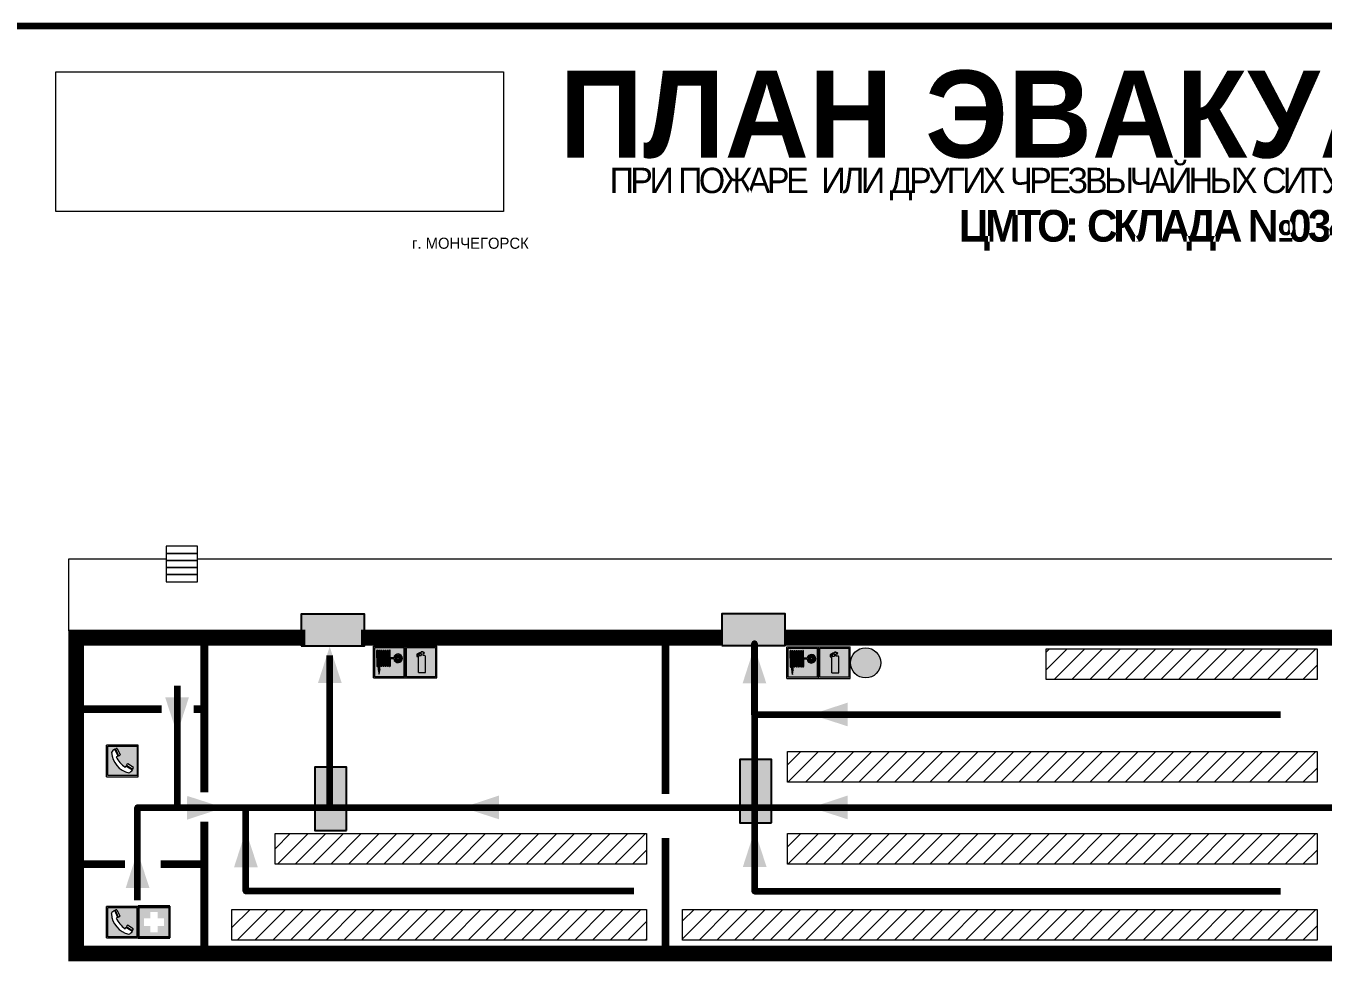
# Model space of a CAD drawing. Header units: millimetres. Extents: x 13810 to 67229, y 12374 to 21950.
# Drawn here: x 34926.2 to 35254.1, y 19242.7 to 19483 of the extents above; entities that cross this region are included whole.
import ezdxf

# ---------------------------------------------------------------- set-up
doc = ezdxf.new("R2010")
doc.units = ezdxf.units.MM
doc.layers.add('План_Штампы', color=7, linetype='Continuous')
doc.styles.add('обычный', font='arial.ttf')
picture_1 = doc.add_image_def('image1.jpg', size_in_pixel=(337, 105))
pattern_1 = [(45, (3841.339, 14892.9558), (-2.24506403, 2.24506403), [])]

# ---------------------------------------------------------------- blocks, each defined once
blk = doc.blocks.new('A$C7B4425F7')
at = {"true_color": 0xffffff}
blk.add_hatch(color=7, dxfattribs=at).paths.add_polyline_path([(0, 0), (-16, 0), (-16, -8), (0, -8)])
h = blk.add_hatch(color=126)
h.paths.add_polyline_path([(-0.2, -0.2), (-15.8, -0.2), (-15.8, -7.8), (-0.2, -7.8)])
h.paths.add_polyline_path([(-11.76, -2.03), (-11.76, -3.66), (-11.17, -3.66, -0.568275), (-11.17, -6.18), (-12.58, -6.18), (-12.58, -2.03)], flags=16)
h.paths.add_polyline_path([(-13.33, -4.12, -0.495768), (-13.59, -6.18), (-15.03, -6.18), (-15.03, -2.03), (-13.59, -2.03, -0.487973)], flags=16)
h.paths.add_polyline_path([(-10.25, -2.03), (-9.48, -2.03), (-9.48, -6.18), (-10.25, -6.18)], flags=16)
h.paths.add_polyline_path([(-13.84, -3.69), (-14.24, -3.69), (-14.24, -3.03), (-13.9, -3.03, -0.692621)], flags=0)
h.paths.add_polyline_path([(-9.15, -2.03), (-8.4, -2.03), (-8.04, -3.07), (-7.68, -2.03), (-6.93, -2.03), (-7.64, -4.1), (-6.93, -6.18), (-7.68, -6.18), (-8.04, -5.14), (-8.4, -6.18), (-9.15, -6.18), (-8.44, -4.1)], flags=16)
h.paths.add_polyline_path([(-11.76, -4.46), (-11.42, -4.46, -0.692621), (-11.36, -5.12), (-11.76, -5.12)], flags=0)
h.paths.add_polyline_path([(-13.9, -5.2), (-14.24, -5.2), (-14.24, -4.55), (-13.84, -4.55, -0.708038)], flags=0)
edge = h.paths.add_edge_path(flags=16)
edge.add_ellipse((-5.51, -4.08), major_axis=(0, 2.05), ratio=0.586184, start_angle=0, end_angle=360)
edge = h.paths.add_edge_path(flags=0)
edge.add_ellipse((-5.51, -4.08), major_axis=(0, 1.14), ratio=0.454828, start_angle=0, end_angle=360)
h.paths.add_polyline_path([(-4.13, -4.96, 0.377264), (-3.48, -4.52, 0.0555), (-3.16, -2.03), (-1.66, -2.03), (-1.66, -4.96), (-0.96, -4.96), (-0.96, -7.01), (-1.75, -7.01), (-1.75, -6.18), (-3.3, -6.18), (-3.3, -7.02), (-4.13, -7.02)], flags=16)
h.paths.add_polyline_path([(-2.73, -2.91), (-2.28, -2.91), (-2.28, -4.96), (-3.05, -4.96, 0.079136)], flags=0)
at = {"color": 126}
blk.add_lwpolyline([(-16, -8), (0, -8), (0, 0), (-16, 0)], close=True, dxfattribs=at)
blk = doc.blocks.new('A$C32E8229D')
at = {"true_color": 0xffffff}
blk.add_hatch(color=7, dxfattribs=at).paths.add_polyline_path([(0, 0), (0, -8), (16, -8), (16, 0)])
h = blk.add_hatch(color=126)
h.paths.add_polyline_path([(0.2, -0.2), (15.8, -0.2), (15.8, -7.8), (0.2, -7.8)])
h.paths.add_polyline_path([(13.49, -2.05), (12.08, -2.05), (11.37, -2.63, 0.162397), (11.29, -2.84), (11.29, -3.63), (10.35, -3.63), (10.35, -4.05), (11.68, -4.05), (11.68, -3.48), (12.26, -4.28), (11.29, -5.1), (11.29, -6.78), (11.85, -6.78), (11.85, -5.44), (12.8, -4.64), (12.8, -5.94), (14.46, -5.94), (14.46, -5.39), (13.45, -5.39), (13.45, -3.97), (12.46, -2.59), (13.15, -2.59), (13.69, -3.34), (14.18, -3)], flags=16)
h.paths.add_polyline_path([(10.74, -1.82, 1), (11.8, -1.82, 1)], flags=16)
h.paths.add_polyline_path([(9.39, -3.59), (5.99, -3.59), (6.56, -3.03), (5.91, -3.03), (5.1, -3.83), (5.91, -4.64), (6.56, -4.64), (5.99, -4.09), (9.39, -4.09)], flags=16)
h.paths.add_polyline_path([(4.29, -1.08), (1.72, -1.08), (1.72, -6.6), (4.29, -6.6)], flags=16)
at = {"color": 126}
blk.add_lwpolyline([(16, -8), (0, -8), (0, 0), (16, 0)], close=True, dxfattribs=at)
blk = doc.blocks.new('A$C37112FD5')
at = {"true_color": 0xf5f5ff}
h = blk.add_hatch(color=7, dxfattribs=at)
h.dxf.hatch_style = 1
h.paths.add_polyline_path([(12.8, -7.4), (0, -7.4), (0, -20.2), (12.8, -20.2)])
h.paths.add_polyline_path([(12.29, -7.91), (12.29, -19.69), (0.51, -19.69), (0.51, -7.91)], flags=16)
h.paths.add_polyline_path([(4.98, -9.04, -0.42597), (5.17, -9.22), (5.17, -12.25), (5.17, -15.29, -0.432244), (4.98, -15.47), (4.83, -15.47, -0.42597), (4.64, -15.29), (4.64, -12.25), (4.64, -9.22, -0.432244), (4.83, -9.04)], flags=0)
h.paths.add_polyline_path([(4.28, -9.22), (4.28, -12.25), (4.28, -15.29, -0.432244), (4.09, -15.47), (3.94, -15.47, -0.42597), (3.75, -15.29), (3.75, -12.25), (3.75, -9.22, -0.432244), (3.94, -9.04), (4.09, -9.04, -0.42597)], flags=0)
h.paths.add_polyline_path([(5.72, -9.04), (5.87, -9.04, -0.42597), (6.06, -9.22), (6.06, -12.25), (6.06, -15.29, -0.432244), (5.87, -15.47), (5.72, -15.47, -0.42597), (5.53, -15.29), (5.53, -12.25), (5.53, -9.22, -0.432244)], flags=0)
h.paths.add_polyline_path([(6.42, -8.9), (6.5, -8.9, -0.42597), (6.69, -9.08), (6.69, -12.03), (8.21, -12.03, -15.824349), (8.21, -12.47), (6.69, -12.47), (6.69, -15.42, -0.432244), (6.5, -15.6), (6.42, -15.6)], flags=0)
h.paths.add_polyline_path([(3.39, -9.22), (3.39, -12.25), (3.39, -15.29, -0.432244), (3.2, -15.47), (3.05, -15.47, -0.42597), (2.85, -15.29), (2.85, -12.25), (2.85, -9.22, -0.432244), (3.05, -9.04), (3.2, -9.04, -0.42597)], flags=0)
h.paths.add_polyline_path([(2.5, -9.22), (2.5, -16.71), (1.96, -16.71), (1.96, -9.22, -0.432244), (2.15, -9.04), (2.31, -9.04, -0.42597)], flags=0)
h.paths.add_polyline_path([(1.61, -8.9), (1.61, -15.6), (1.57, -15.6, -0.42597), (1.37, -15.42), (1.37, -12.03), (1.37, -9.09, -0.432244), (1.57, -8.9)], flags=0)
h.paths.add_polyline_path([(9.76, -10.81), (9.76, -12.03), (8.49, -12.03, -0.336371)], flags=0)
h.paths.add_polyline_path([(8.49, -12.47), (9.76, -12.47), (9.76, -13.7, -0.336371)], flags=0)
h.paths.add_polyline_path([(10.11, -10.81, -0.336371), (11.38, -12.03), (10.11, -12.03)], flags=0)
h.paths.add_polyline_path([(10.11, -12.47), (11.38, -12.47, -0.336371), (10.11, -13.7)], flags=0)
h.paths.add_polyline_path([(2.5, -16.84), (2.5, -17.05), (1.97, -17.05), (1.97, -16.84)], flags=0)
h.paths.add_polyline_path([(2.5, -17.24, -0.033778), (2.24, -18.6, -0.033778), (1.97, -17.24)], flags=0)
h = blk.add_hatch(color=242)
h.dxf.hatch_style = 1
h.paths.add_polyline_path([(12.29, -7.91), (0.51, -7.91), (0.51, -19.69), (12.29, -19.69)])
h.paths.add_polyline_path([(6.42, -15.6), (6.42, -8.9), (6.5, -8.9, -0.42597), (6.69, -9.08), (6.69, -12.03), (8.21, -12.03, -15.824349), (8.21, -12.47), (6.69, -12.47), (6.69, -15.42, -0.432244), (6.5, -15.6)], flags=16)
h.paths.add_polyline_path([(5.87, -15.47), (5.72, -15.47, -0.42597), (5.53, -15.29), (5.53, -12.25), (5.53, -9.22, -0.432244), (5.72, -9.04), (5.87, -9.04, -0.42597), (6.06, -9.22), (6.06, -12.25), (6.06, -15.29, -0.432244)], flags=16)
h.paths.add_polyline_path([(4.98, -15.47), (4.83, -15.47, -0.42597), (4.64, -15.29), (4.64, -12.25), (4.64, -9.22, -0.432244), (4.83, -9.04), (4.98, -9.04, -0.42597), (5.17, -9.22), (5.17, -12.25), (5.17, -15.29, -0.432244)], flags=16)
h.paths.add_polyline_path([(4.09, -15.47), (3.94, -15.47, -0.42597), (3.75, -15.29), (3.75, -12.25), (3.75, -9.22, -0.432244), (3.94, -9.04), (4.09, -9.04, -0.42597), (4.28, -9.22), (4.28, -12.25), (4.28, -15.29, -0.432244)], flags=16)
h.paths.add_polyline_path([(3.2, -15.47), (3.05, -15.47, -0.42597), (2.85, -15.29), (2.85, -12.25), (2.85, -9.22, -0.432244), (3.05, -9.04), (3.2, -9.04, -0.42597), (3.39, -9.22), (3.39, -12.25), (3.39, -15.29, -0.432244)], flags=16)
h.paths.add_polyline_path([(2.5, -17.05), (1.97, -17.05), (1.97, -16.84), (2.5, -16.84)], flags=16)
h.paths.add_polyline_path([(2.5, -17.24, -0.033778), (2.24, -18.6, -0.033778), (1.97, -17.24)], flags=16)
h.paths.add_polyline_path([(2.5, -16.71), (1.96, -16.71), (1.96, -9.22, -0.432244), (2.15, -9.04), (2.31, -9.04, -0.42597), (2.5, -9.22)], flags=16)
h.paths.add_polyline_path([(1.61, -15.6), (1.57, -15.6, -0.42597), (1.37, -15.42), (1.37, -12.03), (1.37, -9.09, -0.432244), (1.57, -8.9), (1.61, -8.9)], flags=16)
h.paths.add_polyline_path([(8.49, -12.47), (9.76, -12.47), (9.76, -13.7, -0.336371)], flags=0)
h.paths.add_polyline_path([(10.11, -13.7), (10.11, -12.47), (11.38, -12.47, -0.336371)], flags=0)
h.paths.add_polyline_path([(8.49, -12.03, -0.336371), (9.76, -10.81), (9.76, -12.03)], flags=0)
h.paths.add_polyline_path([(10.11, -12.03), (10.11, -10.81, -0.336371), (11.38, -12.03)], flags=0)
h = blk.add_hatch(color=7, dxfattribs=at)
h.dxf.hatch_style = 1
h.paths.add_polyline_path([(1.61, -8.9), (1.57, -8.9, 0.432244), (1.37, -9.09), (1.37, -12.03), (1.37, -15.42, 0.42597), (1.57, -15.6), (1.61, -15.6)])
h.paths.add_polyline_path([(2.5, -9.22, 0.42597), (2.31, -9.04), (2.15, -9.04, 0.432244), (1.96, -9.22), (1.96, -16.71), (2.5, -16.71)])
h.paths.add_polyline_path([(2.5, -16.84), (1.97, -16.84), (1.97, -17.05), (2.5, -17.05)])
h.paths.add_polyline_path([(2.5, -17.24), (1.97, -17.24, 0.033778), (2.24, -18.6, 0.033778)])
h.paths.add_polyline_path([(3.39, -12.25), (3.39, -9.22, 0.42597), (3.2, -9.04), (3.05, -9.04, 0.432244), (2.85, -9.22), (2.85, -12.25), (2.85, -15.29, 0.42597), (3.05, -15.47), (3.2, -15.47, 0.432244), (3.39, -15.29)])
h.paths.add_polyline_path([(4.28, -12.25), (4.28, -9.22, 0.42597), (4.09, -9.04), (3.94, -9.04, 0.432244), (3.75, -9.22), (3.75, -12.25), (3.75, -15.29, 0.42597), (3.94, -15.47), (4.09, -15.47, 0.432244), (4.28, -15.29)])
h.paths.add_polyline_path([(5.17, -12.25), (5.17, -9.22, 0.42597), (4.98, -9.04), (4.83, -9.04, 0.432244), (4.64, -9.22), (4.64, -12.25), (4.64, -15.29, 0.42597), (4.83, -15.47), (4.98, -15.47, 0.432244), (5.17, -15.29)])
h.paths.add_polyline_path([(6.06, -12.25), (6.06, -9.22, 0.42597), (5.87, -9.04), (5.72, -9.04, 0.432244), (5.53, -9.22), (5.53, -12.25), (5.53, -15.29, 0.42597), (5.72, -15.47), (5.87, -15.47, 0.432244), (6.06, -15.29)])
h.paths.add_polyline_path([(6.69, -12.47), (8.21, -12.47, 15.824349), (8.21, -12.03), (6.69, -12.03), (6.69, -9.08, 0.42597), (6.5, -8.9), (6.42, -8.9), (6.42, -15.6), (6.5, -15.6, 0.432244), (6.69, -15.42)])
h.paths.add_polyline_path([(8.49, -12.47), (9.76, -12.47), (9.76, -13.7, -0.336371)], flags=16)
h.paths.add_polyline_path([(8.49, -12.03, -0.336371), (9.76, -10.81), (9.76, -12.03)], flags=16)
h.paths.add_polyline_path([(10.11, -12.47), (11.38, -12.47, -0.336371), (10.11, -13.7)], flags=16)
h.paths.add_polyline_path([(10.11, -12.03), (10.11, -10.81, -0.336371), (11.38, -12.03)], flags=16)
h = blk.add_hatch(color=242)
h.dxf.hatch_style = 1
h.paths.add_polyline_path([(9.76, -10.81, 0.336371), (8.49, -12.03), (9.76, -12.03)])
h.paths.add_polyline_path([(10.11, -10.81), (10.11, -12.03), (11.38, -12.03, 0.336371)])
h.paths.add_polyline_path([(11.38, -12.47), (10.11, -12.47), (10.11, -13.7, 0.336371)])
h.paths.add_polyline_path([(9.76, -12.47), (8.49, -12.47, 0.336371), (9.76, -13.7)])
at = {"color": 242, "lineweight": 5}
for p, q in [((0, -20.2), (0, -7.4)), ((0, -7.4), (12.8, -7.4)), ((1.37, -12.03), (1.37, -9.08)), ((1.57, -8.9), (1.61, -8.9)), ((1.61, -8.9), (1.61, -15.6)), ((1.96, -16.71), (1.96, -9.22)), ((2.15, -9.04), (2.31, -9.04)), ((2.5, -16.71), (2.5, -9.22)), ((2.85, -12.25), (2.85, -9.22)), ((3.05, -9.04), (3.2, -9.04)), ((3.39, -12.25), (3.39, -9.22)), ((3.75, -12.25), (3.75, -9.22)), ((3.94, -9.04), (4.09, -9.04)), ((4.28, -12.25), (4.28, -9.22)), ((4.64, -12.25), (4.64, -9.22)), ((4.83, -9.04), (4.98, -9.04)), ((5.17, -12.25), (5.17, -9.22)), ((5.53, -12.25), (5.53, -9.22)), ((5.72, -9.04), (5.87, -9.04)), ((6.06, -12.25), (6.06, -9.22)), ((6.42, -8.9), (6.42, -15.6)), ((6.5, -8.9), (6.42, -8.9)), ((6.69, -12.03), (6.69, -9.08)), ((12.8, -20.2), (12.8, -7.4)), ((1.37, -12.03), (1.37, -15.42)), ((1.57, -15.6), (1.61, -15.6)), ((2.85, -12.25), (2.85, -15.29)), ((3.05, -15.47), (3.2, -15.47)), ((3.39, -12.25), (3.39, -15.29)), ((3.75, -12.25), (3.75, -15.29)), ((3.94, -15.47), (4.09, -15.47)), ((4.28, -12.25), (4.28, -15.29)), ((4.64, -12.25), (4.64, -15.29)), ((4.83, -15.47), (4.98, -15.47)), ((5.17, -12.25), (5.17, -15.29)), ((5.53, -12.25), (5.53, -15.29)), ((5.72, -15.47), (5.87, -15.47)), ((6.06, -12.25), (6.06, -15.29)), ((6.42, -15.6), (6.5, -15.6)), ((8.21, -12.03), (6.69, -12.03)), ((8.21, -12.47), (6.69, -12.47)), ((6.69, -12.47), (6.69, -15.42)), ((9.76, -12.03), (8.49, -12.03)), ((9.76, -12.47), (8.49, -12.47)), ((9.76, -10.81), (9.76, -12.03)), ((9.76, -12.47), (9.76, -13.7)), ((10.11, -10.81), (10.11, -12.03)), ((11.38, -12.03), (10.11, -12.03)), ((11.38, -12.47), (10.11, -12.47)), ((10.11, -12.47), (10.11, -13.7)), ((0, -20.2), (12.8, -20.2)), ((1.96, -16.71), (2.5, -16.71)), ((1.97, -16.84), (2.5, -16.84)), ((1.97, -17.05), (1.97, -16.84)), ((2.5, -17.05), (1.97, -17.05)), ((1.97, -17.24), (2.5, -17.24)), ((2.5, -16.84), (2.5, -17.05))]:
    blk.add_line(p, q, dxfattribs=at)
blk.add_lwpolyline([(0.51, -7.91), (12.29, -7.91), (12.29, -19.69), (0.51, -19.69)], close=True, dxfattribs=at)
for centre, radius, start, end in [((1.56, -9.09), 0.182, 87.1027, 180.6071), ((2.15, -9.22), 0.182, 87.1027, 180.6071), ((2.32, -9.22), 0.182, 359.3929, 92.8973), ((3.04, -9.22), 0.182, 87.1027, 180.6071), ((3.21, -9.22), 0.182, 359.3929, 92.8973), ((3.93, -9.22), 0.182, 87.1027, 180.6071), ((4.1, -9.22), 0.182, 359.3929, 92.8973), ((4.82, -9.22), 0.182, 87.1027, 180.6071), ((4.99, -9.22), 0.182, 359.3929, 92.8973), ((5.71, -9.22), 0.182, 87.1027, 180.6071), ((5.88, -9.22), 0.182, 359.3929, 92.8973), ((6.51, -9.09), 0.182, 359.3929, 92.8973), ((1.56, -15.42), 0.182, 179.3929, 272.8973), ((3.04, -15.29), 0.182, 179.3929, 272.8973), ((3.21, -15.29), 0.182, 267.1027, 0.6071), ((3.93, -15.29), 0.182, 179.3929, 272.8973), ((4.1, -15.29), 0.182, 267.1027, 0.6071), ((4.82, -15.29), 0.182, 179.3929, 272.8973), ((4.99, -15.29), 0.182, 267.1027, 0.6071), ((5.71, -15.29), 0.182, 179.3929, 272.8973), ((5.88, -15.29), 0.182, 267.1027, 0.6071), ((6.51, -15.42), 0.182, 267.1027, 0.6071), ((9.93, -12.25), 1.74, 187.2319, 172.7681), ((9.93, -12.25), 1.46, 96.9927, 171.3585), ((9.93, -12.25), 1.46, 188.6415, 263.0073), ((9.93, -12.25), 1.46, 8.6415, 83.0073), ((9.93, -12.25), 1.46, 276.9927, 351.3585), ((12.17, -15.98), 10.27, 187.041, 194.7793), ((-7.7, -15.98), 10.27, 345.2207, 352.959)]:
    blk.add_arc(centre, radius, start, end, dxfattribs=at)
blk = doc.blocks.new('A$C3AD82952')
at = {"true_color": 0xf5f5ff}
h = blk.add_hatch(color=7, dxfattribs=at)
h.dxf.hatch_style = 1
h.paths.add_polyline_path([(8.21, 8.73, 0.414214), (7.89, 9.05), (7.22, 9.05), (7.22, 9.92), (7.59, 9.92, 1), (7.57, 10.36), (7.22, 10.36), (7.22, 10.6), (6.43, 10.6), (6.43, 10.36), (6.01, 10.36), (4.74, 9.59), (4.74, 8.69), (4.98, 8.73), (4.98, 9.26), (6.12, 9.91), (6.43, 9.91), (6.43, 9.05), (5.76, 9.05, 0.414214), (5.44, 8.73), (5.44, 2.2), (8.21, 2.2)], flags=0)
h.paths.add_polyline_path([(12.8, 12.8), (0, 12.8), (0, 0), (12.8, 0)])
h.paths.add_polyline_path([(0.51, 12.29), (12.29, 12.29), (12.29, 0.51), (0.51, 0.51)], flags=16)
h.paths.add_polyline_path([(4.74, 9.59), (6.01, 10.36), (6.43, 10.36), (6.43, 10.6), (7.22, 10.6), (7.22, 10.36), (7.59, 10.36, -0.94586), (7.59, 9.92), (7.22, 9.92), (7.22, 9.05), (7.89, 9.05, -0.414214), (8.21, 8.73), (8.21, 2.2), (5.44, 2.2), (5.44, 8.73, -0.414214), (5.76, 9.05), (6.43, 9.05), (6.43, 9.91), (6.12, 9.91), (4.98, 9.26), (4.98, 8.73), (4.74, 8.69)], flags=0)
h = blk.add_hatch(color=242)
h.dxf.hatch_style = 1
h.paths.add_polyline_path([(12.29, 12.29), (0.51, 12.29), (0.51, 0.51), (12.29, 0.51)])
h.paths.add_polyline_path([(4.74, 8.69), (4.74, 9.59), (6.01, 10.36), (6.43, 10.36), (6.43, 10.6), (7.22, 10.6), (7.22, 10.36), (7.59, 10.36, -0.94586), (7.59, 9.92), (7.22, 9.92), (7.22, 9.05), (7.89, 9.05, -0.414214), (8.21, 8.73), (8.21, 2.2), (5.44, 2.2), (5.44, 8.73, -0.414214), (5.76, 9.05), (6.43, 9.05), (6.43, 9.91), (6.12, 9.91), (4.98, 9.26), (4.98, 8.73)], flags=16)
h = blk.add_hatch(color=7, dxfattribs=at)
h.dxf.hatch_style = 1
h.paths.add_polyline_path([(8.21, 8.73, 0.414214), (7.89, 9.05), (7.22, 9.05), (7.22, 9.92), (7.59, 9.92, 1), (7.57, 10.36), (7.22, 10.36), (7.22, 10.6), (6.43, 10.6), (6.43, 10.36), (6.01, 10.36), (4.74, 9.59), (4.74, 8.69), (4.98, 8.73), (4.98, 9.26), (6.12, 9.91), (6.43, 9.91), (6.43, 9.05), (5.76, 9.05, 0.414214), (5.44, 8.73), (5.44, 2.2), (8.21, 2.2)])
at = {"color": 242, "lineweight": 5}
for p, q in [((0, 0), (0, 12.8)), ((0, 12.8), (12.8, 12.8)), ((7.22, 10.6), (6.43, 10.6)), ((6.43, 10.6), (6.43, 10.36)), ((7.22, 10.36), (7.22, 10.6)), ((12.8, 0), (12.8, 12.8)), ((6.01, 10.36), (4.74, 9.59)), ((4.74, 9.59), (4.74, 8.69)), ((4.74, 8.69), (4.98, 8.73)), ((4.98, 9.26), (6.12, 9.91)), ((4.98, 8.73), (4.98, 9.26)), ((5.44, 2.2), (5.44, 8.73)), ((5.76, 9.05), (6.43, 9.05)), ((6.01, 10.36), (6.43, 10.36)), ((6.12, 9.91), (6.43, 9.91)), ((6.43, 9.91), (6.43, 9.05)), ((7.59, 10.36), (7.22, 10.36)), ((7.22, 9.05), (7.22, 9.92)), ((7.59, 9.92), (7.22, 9.92)), ((7.89, 9.05), (7.22, 9.05)), ((8.21, 2.2), (8.21, 8.73)), ((0, 0), (12.8, 0)), ((5.44, 2.2), (8.21, 2.2))]:
    blk.add_line(p, q, dxfattribs=at)
blk.add_lwpolyline([(0.51, 12.29), (12.29, 12.29), (12.29, 0.51), (0.51, 0.51)], close=True, dxfattribs=at)
for centre, radius, start, end in [((5.76, 8.73), 0.32, 90, 180), ((7.58, 10.14), 0.223, 273.1875, 86.8125), ((7.89, 8.73), 0.32, 0, 90)]:
    blk.add_arc(centre, radius, start, end, dxfattribs=at)
blk = doc.blocks.new('A$C456E1F9C')
at = {"lineweight": 5}
h = blk.add_hatch(color=242, dxfattribs=at)
h.paths.add_polyline_path([(0.51, -1.47), (0.51, -13.26), (12.29, -13.26), (12.29, -1.47)])
h.paths.add_polyline_path([(5.42, -4.95, -0.254479), (4.78, -5.4), (3.52, -2.53, -0.209735), (4.23, -2.4)], flags=16)
h.paths.add_polyline_path([(8.53, -8.6), (10.87, -10.17), (10.54, -10.76), (8.03, -9.13, -0.192251)], flags=16)
h.paths.add_polyline_path([(4.61, -5.49, 0.005518), (3.87, -5.72, 0.128647), (7.49, -10.01, 0.00809), (7.83, -9.33), (10.47, -10.97, -0.16736), (8.99, -12.25, -0.327862), (1.95, -3.95, -0.166952), (3.36, -2.62)], flags=16)
at = {"color": 242, "lineweight": 5}
for p, q in [((0, -13.77), (0, -0.97)), ((12.8, -0.97), (0, -0.97)), ((4.61, -5.49), (3.36, -2.62)), ((3.52, -2.53), (4.78, -5.4)), ((4.23, -2.4), (5.42, -4.95)), ((12.8, -13.77), (12.8, -0.97)), ((7.83, -9.33), (10.47, -10.97)), ((8.03, -9.13), (10.54, -10.76)), ((10.81, -10.12), (8.53, -8.6)), ((10.54, -10.76), (10.8, -10.3)), ((10.8, -10.3), (10.81, -10.12)), ((0, -13.77), (12.8, -13.77))]:
    blk.add_line(p, q, dxfattribs=at)
blk.add_lwpolyline([(0.51, -1.47), (12.29, -1.47), (12.29, -13.26), (0.51, -13.26)], close=True, dxfattribs=at)
for centre, radius, start, end in [((4.59, -5.34), 2.99, 114.2845, 152.1974), ((11.12, -3.31), 9.19, 183.9915, 256.6009), ((4.02, -3.27), 0.891, 76.3284, 123.7092), ((4.68, -4.59), 0.824, 276.9621, 334.0723), ((14.98, -39.1), 35.17, 107.1487, 108.4135), ((13.86, -0.94), 11.08, 205.5536, 234.8762), ((-13.31, 0.8), 23.44, 332.5487, 334.4027), ((8.94, -9.5), 0.989, 114.4092, 157.9388), ((7.87, -9.46), 3, 291.9291, 329.9329)]:
    blk.add_arc(centre, radius, start, end, dxfattribs=at)
blk = doc.blocks.new('A$C18900ED3')
h = blk.add_hatch(color=126)
h.paths.add_polyline_path([(-0.18, -0.18), (-7.02, -0.18), (-7.02, -7.02), (-0.18, -7.02)])
h.paths.add_polyline_path([(-5.89, -4.46), (-5.89, -2.77), (-4.46, -2.77), (-4.46, -1.31), (-2.77, -1.31), (-2.77, -2.77), (-1.33, -2.77), (-1.33, -4.46), (-2.77, -4.46), (-2.77, -5.89), (-4.46, -5.89), (-4.46, -4.46)], flags=16)
at = {"color": 126}
for p, q in [((-7.2, 0), (-7.2, -7.2)), ((0, 0), (-7.2, 0)), ((0, -7.2), (0, 0)), ((-7.02, -7.02), (-7.02, -0.18)), ((-7.02, -0.18), (-0.18, -0.18)), ((-0.18, -0.18), (-0.18, -7.02)), ((-7.2, -7.2), (0, -7.2)), ((-0.18, -7.02), (-7.02, -7.02))]:
    blk.add_line(p, q, dxfattribs=at)
blk = doc.blocks.new('A$C7B8C2D5B')
at = {"lineweight": 0}
h = blk.add_hatch(color=5, dxfattribs=at)
h.dxf.hatch_style = 1
h.paths.add_polyline_path([(1.4, -3.02, 1), (-2.11, -3.02, 1)])
at = {"color": 5, "lineweight": 0}
blk.add_circle((-0.36, -3.02), 1.75, dxfattribs=at)

msp = doc.modelspace()

# ---------------------------------------------------------------- hatches: boundary and pattern name
at = {"lineweight": 0}
h = msp.add_hatch(dxfattribs=at)
h.set_pattern_fill('ANSI31', color=256)
h.set_pattern_definition([(45, (3841.339, 14958.782), (-2.24506403, 2.24506403), [])])
h.paths.add_polyline_path([(35184.03, 19325.62), (35184.03, 19317.87), (35252.55, 19317.87), (35252.55, 19325.62)])
h = msp.add_hatch(dxfattribs=at)
h.set_pattern_fill('ANSI31', color=256)
h.set_pattern_definition([(45, (3841.339, 14932.8236), (-2.24506403, 2.24506403), [])])
h.paths.add_polyline_path([(35118.68, 19299.66), (35118.68, 19291.91), (35252.55, 19291.91), (35252.55, 19299.66)])
h = msp.add_hatch(dxfattribs=at)
h.set_pattern_fill('ANSI31', color=256)
h.set_pattern_definition(pattern_1)
h.paths.add_polyline_path([(35083.06, 19271.19), (35083.06, 19278.94), (34989.12, 19278.94), (34989.12, 19271.19)])
h.paths.add_polyline_path([(34978.2, 19259.79), (34978.2, 19252.05), (35083.06, 19252.05), (35083.06, 19259.79)])
h = msp.add_hatch(dxfattribs=at)
h.set_pattern_fill('ANSI31', color=256)
h.set_pattern_definition([(45, (3841.339, 14912.0986), (-2.24506403, 2.24506403), [])])
h.paths.add_polyline_path([(35118.68, 19278.94), (35118.68, 19271.19), (35252.55, 19271.19), (35252.55, 19278.94)])
h = msp.add_hatch(dxfattribs=at)
h.set_pattern_fill('ANSI31', color=256)
h.set_pattern_definition(pattern_1)
h.paths.add_polyline_path([(35092.14, 19259.79), (35092.14, 19252.05), (35252.55, 19252.05), (35252.55, 19259.79)])

# ---------------------------------------------------------------- linework, layer by layer
at = {"color": 2, "lineweight": 100}
msp.add_lwpolyline([(34908.39, 19483), (35508.39, 19483), (35508.39, 19088), (34908.39, 19088)], close=True, dxfattribs=at)
at = {"lineweight": 0}
for points in [[(34961.56, 19349.75), (34969.5, 19349.75), (34969.5, 19351.55), (34961.56, 19351.55)], [(34961.56, 19347.96), (34969.5, 19347.96), (34969.5, 19349.75), (34961.56, 19349.75)], [(34961.56, 19346.16), (34969.5, 19346.16), (34969.5, 19347.96), (34961.56, 19347.96)], [(34961.56, 19344.37), (34969.5, 19344.37), (34969.5, 19346.16), (34961.56, 19346.16)], [(34961.56, 19342.57), (34969.5, 19342.57), (34969.5, 19344.37), (34961.56, 19344.37)], [(35184.03, 19325.62), (35252.55, 19325.62), (35252.55, 19317.87), (35184.03, 19317.87)], [(35118.68, 19299.66), (35252.55, 19299.66), (35252.55, 19291.91), (35118.68, 19291.91)], [(34989.12, 19278.94), (35083.06, 19278.94), (35083.06, 19271.19), (34989.12, 19271.19)], [(35118.68, 19278.94), (35252.55, 19278.94), (35252.55, 19271.19), (35118.68, 19271.19)], [(34978.2, 19259.79), (35083.06, 19259.79), (35083.06, 19252.05), (34978.2, 19252.05)], [(35092.14, 19259.79), (35252.55, 19259.79), (35252.55, 19252.05), (35092.14, 19252.05)]]:
    msp.add_lwpolyline(points, close=True, dxfattribs=at)
for points in [[(34937.03, 19330.15), (34937.03, 19348.33), (34961.56, 19348.33)], [(34969.5, 19348.33), (35486.61, 19348.33), (35486.61, 19328.79)]]:
    msp.add_lwpolyline(points, dxfattribs=at)
for points, const_width in [([(34938.87, 19318.5), (34938.87, 19318.5), (34938.87, 19248.65), (35484.83, 19248.65), (35484.83, 19328.43), (35335.91, 19328.43)], 4), ([(34996.8, 19328.43), (34938.87, 19328.43)], 4), ([(34938.87, 19302.34), (34938.87, 19328.43), (34945.22, 19328.43)], 4), ([(35102, 19328.43), (35010.83, 19328.43)], 4), ([(35324.34, 19328.43), (35118.33, 19328.43)], 4), ([(34971.25, 19328.43), (34971.25, 19289.36)], 2), ([(35087.84, 19328.43), (35087.84, 19288.91)], 2), ([(34938.87, 19310.39), (34960.49, 19310.39)], 2), ([(34971.25, 19310.39), (34968.51, 19310.39)], 2), ([(34971.25, 19281.96), (34971.25, 19248.65)], 2), ([(35087.84, 19248.65), (35087.84, 19277.86)], 2), ([(34938.87, 19271.21), (34951.17, 19271.21)], 2), ([(34971.25, 19271.21), (34960.25, 19271.21)], 2)]:
    msp.add_lwpolyline(points, dxfattribs=dict(at, const_width=const_width))
at = {"color": 126, "lineweight": 100, "true_color": 0x008754}
for points in [[(35243.29, 19308.96), (35110.3, 19308.96), (35110.3, 19326.97), (35110.3, 19264.37), (35243.29, 19264.37)], [(35002.95, 19285.5), (35002.95, 19323.94)], [(34964.37, 19316.24), (34964.37, 19285.5)], [(34954.36, 19262.11), (34954.36, 19285.5), (34973.45, 19285.5)], [(34973.45, 19285.5), (35060.33, 19285.5)], [(35079.83, 19264.37), (34981.73, 19264.37), (34981.73, 19285.5)], [(35060.33, 19285.5), (35110.3, 19285.5)], [(35110.3, 19285.5), (35238.96, 19285.5)], [(35238.96, 19285.5), (35273.05, 19285.5)]]:
    msp.add_lwpolyline(points, dxfattribs=at)
at = {"layer": 'План_Штампы', "color": 126, "true_color": 0x008754}
for points in [[(35005.98, 19316.97), (34999.97, 19316.98), (35002.95, 19326.2)], [(35113.32, 19316.89), (35107.32, 19316.9), (35110.29, 19326.12)], [(34961.34, 19313.38), (34967.35, 19313.36), (34964.37, 19304.14)], [(35133.91, 19312.05), (35133.9, 19306.04), (35124.68, 19309.01)], [(34966.89, 19282.46), (34966.91, 19288.47), (34976.13, 19285.49)], [(35045.76, 19288.56), (35045.75, 19282.55), (35036.53, 19285.53)], [(35133.9, 19288.56), (35133.88, 19282.55), (35124.66, 19285.53)], [(34984.77, 19270.42), (34978.76, 19270.44), (34981.74, 19279.66)], [(35113.39, 19270.5), (35107.38, 19270.52), (35110.36, 19279.74)], [(34957.38, 19265.2), (34951.38, 19265.21), (34954.35, 19274.43)]]:
    msp.add_solid(points, dxfattribs=at)

# ---------------------------------------------------------------- block references
for name, p, xscale, yscale, zscale in [('A$C37112FD5', (35014.02, 19330.89), 0.6249984004534781, 0.6249984004534781, 0.6249984004534781), ('A$C3AD82952', (35022.02, 19318.26), 0.625, 0.625, 0.625), ('A$C37112FD5', (35118.5, 19330.77), 0.6249984004534781, 0.6249984004534781, 0.6249984004534781), ('A$C3AD82952', (35126.5, 19318.15), 0.625, 0.625, 0.625), ('A$C7B8C2D5B', (35139.21, 19328.66), 2.177419353276491, 2.177419353276491, 2.177419353276491), ('A$C456E1F9C', (34946.55, 19301.93), 0.625, 0.625, 0.625), ('A$C456E1F9C', (34946.52, 19261.17), 0.625, 0.625, 0.625), ('A$C18900ED3', (34962.52, 19260.57), 1.111111111007631, 1.111111111007631, 1.111111111007631)]:
    msp.add_blockref(name, p, dxfattribs=dict(xscale=xscale, yscale=yscale, zscale=zscale))
at = {"layer": 'План_Штампы'}
for p in [(35011.71, 19334.41), (35118.11, 19334.43)]:
    msp.add_blockref('A$C7B4425F7', p, dxfattribs=at)
at = {"layer": 'План_Штампы', "color": 126, "true_color": 0x008754, "xscale": -1, "rotation": 90}
for p in [(35106.59, 19297.64), (34999.2, 19295.73)]:
    msp.add_blockref('A$C32E8229D', p, dxfattribs=at)

# ---------------------------------------------------------------- texts
at = {"lineweight": 0, "style": 'обычный'}
for s, insert, char_height, width, attachment_point in [('{\\fProxima Nova Rg|b1|i0|c204|p2;ПЛАН ЭВАКУАЦИИ}', (35061.03, 19471.74), 22, 493.8901, 1), ('\\pi-8.4,l8.4,t8.4;{\\fProxima Nova Rg|b0|i0|c204|p2;г. МОНЧЕГОРСК\\H1.1997x; }', (35038.51, 19428.08), 2.8, 126.6484, 5)]:
    msp.add_mtext(s, dxfattribs=dict(at, insert=insert, char_height=char_height, width=width, attachment_point=attachment_point))
at = {"color": 0, "lineweight": 0, "insert": (35211.17, 19447.35), "char_height": 8, "width": 449.2158, "attachment_point": 5, "style": 'обычный'}
msp.add_mtext('{\\fArial Black|b1|i0|c204|p34;\\H2x;\\T0.85;  \\fArial Narrow|b0|i0|c204|p34;\\H0.8x;\\W0.9;\\P\\fProxima Nova Rg|b0|i0|c204|p2;\\H0.5x;\\W1;\\C256;ПРИ ПОЖАРЕ  ИЛИ ДРУГИХ ЧРЕЗВЫЧАЙНЫХ СИТУАЦИЯХ  ИЗ ПОМЕЩЕНИЙ \\fProxima Nova Rg|b1|i0|c204|p2;\\H1.25x;\\PЦМТО: СКЛАДА №034}', dxfattribs=at)

# ---------------------------------------------------------------- pictures from other files: only their frames are drawn
at = {"color": 7, "lineweight": 0, "true_color": 0xf5f5ff}
image = msp.add_image(picture_1, insert=(34933.75, 19436.16), size_in_units=(113.11, 35.24), dxfattribs=at)
image.dxf.flags = 7

doc.saveas('drawing.dxf')
